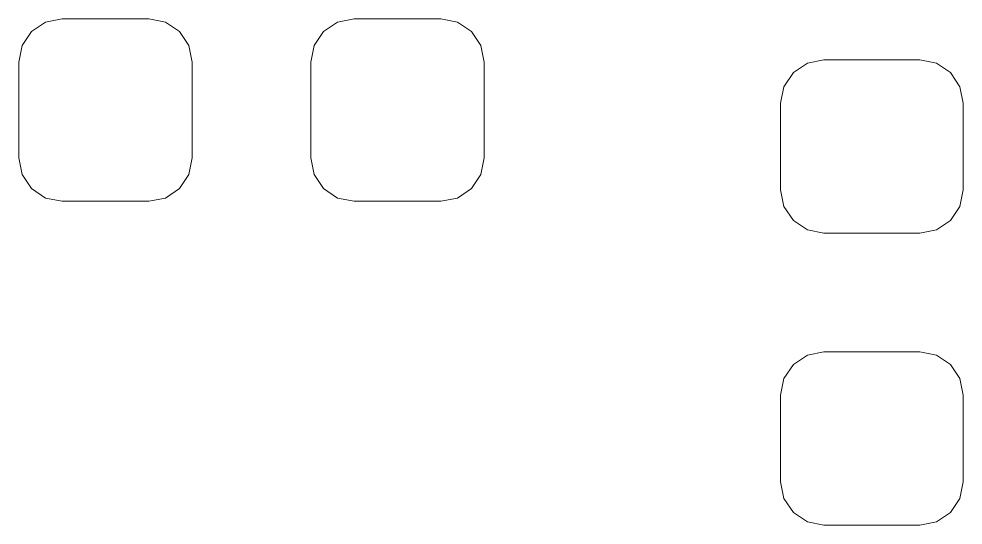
# Model space of a CAD drawing. Header units: millimetres. Extents: x -50 to 46, y -112 to 132.
# Drawn here: x -27.15 to -21.98, y -23.86 to -21.09 of the extents above; entities that cross this region are included whole.
import ezdxf

# ---------------------------------------------------------------- set-up
doc = ezdxf.new("R2010")
doc.units = ezdxf.units.MM
doc.header["$MEASUREMENT"] = 0
doc.layers.add('Layer 1', color=7, linetype='Continuous')

msp = doc.modelspace()

# ---------------------------------------------------------------- linework, layer by layer
at = {"layer": 'Layer 1', "lineweight": 9}
for points in [[(-26.2024, -21.8488), (-26.2024, -21.8488), (-26.2205, -21.9397), (-26.2205, -21.9397), (-26.2205, -21.9397), (-26.2205, -21.9397), (-26.272, -22.0167), (-26.272, -22.0167), (-26.272, -22.0167), (-26.272, -22.0167), (-26.349, -22.0682), (-26.349, -22.0682), (-26.349, -22.0682), (-26.349, -22.0682), (-26.4399, -22.0863), (-26.4399, -22.0863), (-26.4399, -22.0863), (-26.4399, -22.0863), (-26.9149, -22.0863), (-26.9149, -22.0863), (-26.9149, -22.0863), (-26.9149, -22.0863), (-27.0058, -22.0682), (-27.0058, -22.0682), (-27.0058, -22.0682), (-27.0058, -22.0682), (-27.0828, -22.0167), (-27.0828, -22.0167), (-27.0828, -22.0167), (-27.0828, -22.0167), (-27.1343, -21.9397), (-27.1343, -21.9397), (-27.1343, -21.9397), (-27.1343, -21.9397), (-27.1524, -21.8488), (-27.1524, -21.8488), (-27.1524, -21.8488), (-27.1524, -21.8488), (-27.1524, -21.3238), (-27.1524, -21.3238), (-27.1524, -21.3238), (-27.1524, -21.3238), (-27.1343, -21.2329), (-27.1343, -21.2329), (-27.1343, -21.2329), (-27.1343, -21.2329), (-27.0828, -21.1559), (-27.0828, -21.1559), (-27.0828, -21.1559), (-27.0828, -21.1559), (-27.0058, -21.1044), (-27.0058, -21.1044), (-27.0058, -21.1044), (-27.0058, -21.1044), (-26.9149, -21.0863), (-26.9149, -21.0863), (-26.9149, -21.0863), (-26.9149, -21.0863), (-26.4399, -21.0863), (-26.4399, -21.0863), (-26.4399, -21.0863), (-26.4399, -21.0863), (-26.349, -21.1044), (-26.349, -21.1044), (-26.349, -21.1044), (-26.349, -21.1044), (-26.272, -21.1559), (-26.272, -21.1559), (-26.272, -21.1559), (-26.272, -21.1559), (-26.2205, -21.2329), (-26.2205, -21.2329), (-26.2205, -21.2329), (-26.2205, -21.2329), (-26.2024, -21.3238), (-26.2024, -21.3238), (-26.2024, -21.3238), (-26.2024, -21.3238), (-26.2024, -21.8488), (-26.2024, -21.8488)], [(-24.6024, -21.8488), (-24.6024, -21.8488), (-24.6205, -21.9397), (-24.6205, -21.9397), (-24.6205, -21.9397), (-24.6205, -21.9397), (-24.672, -22.0167), (-24.672, -22.0167), (-24.672, -22.0167), (-24.672, -22.0167), (-24.749, -22.0682), (-24.749, -22.0682), (-24.749, -22.0682), (-24.749, -22.0682), (-24.8399, -22.0863), (-24.8399, -22.0863), (-24.8399, -22.0863), (-24.8399, -22.0863), (-25.3149, -22.0863), (-25.3149, -22.0863), (-25.3149, -22.0863), (-25.3149, -22.0863), (-25.4058, -22.0682), (-25.4058, -22.0682), (-25.4058, -22.0682), (-25.4058, -22.0682), (-25.4828, -22.0167), (-25.4828, -22.0167), (-25.4828, -22.0167), (-25.4828, -22.0167), (-25.5343, -21.9397), (-25.5343, -21.9397), (-25.5343, -21.9397), (-25.5343, -21.9397), (-25.5524, -21.8488), (-25.5524, -21.8488), (-25.5524, -21.8488), (-25.5524, -21.8488), (-25.5524, -21.3238), (-25.5524, -21.3238), (-25.5524, -21.3238), (-25.5524, -21.3238), (-25.5343, -21.2329), (-25.5343, -21.2329), (-25.5343, -21.2329), (-25.5343, -21.2329), (-25.4828, -21.1559), (-25.4828, -21.1559), (-25.4828, -21.1559), (-25.4828, -21.1559), (-25.4058, -21.1044), (-25.4058, -21.1044), (-25.4058, -21.1044), (-25.4058, -21.1044), (-25.3149, -21.0863), (-25.3149, -21.0863), (-25.3149, -21.0863), (-25.3149, -21.0863), (-24.8399, -21.0863), (-24.8399, -21.0863), (-24.8399, -21.0863), (-24.8399, -21.0863), (-24.749, -21.1044), (-24.749, -21.1044), (-24.749, -21.1044), (-24.749, -21.1044), (-24.672, -21.1559), (-24.672, -21.1559), (-24.672, -21.1559), (-24.672, -21.1559), (-24.6205, -21.2329), (-24.6205, -21.2329), (-24.6205, -21.2329), (-24.6205, -21.2329), (-24.6024, -21.3238), (-24.6024, -21.3238), (-24.6024, -21.3238), (-24.6024, -21.3238), (-24.6024, -21.8488), (-24.6024, -21.8488)], [(-22.7399, -22.2613), (-22.7399, -22.2613), (-22.8308, -22.2432), (-22.8308, -22.2432), (-22.8308, -22.2432), (-22.8308, -22.2432), (-22.9078, -22.1917), (-22.9078, -22.1917), (-22.9078, -22.1917), (-22.9078, -22.1917), (-22.9593, -22.1147), (-22.9593, -22.1147), (-22.9593, -22.1147), (-22.9593, -22.1147), (-22.9774, -22.0238), (-22.9774, -22.0238), (-22.9774, -22.0238), (-22.9774, -22.0238), (-22.9774, -21.5488), (-22.9774, -21.5488), (-22.9774, -21.5488), (-22.9774, -21.5488), (-22.9593, -21.4579), (-22.9593, -21.4579), (-22.9593, -21.4579), (-22.9593, -21.4579), (-22.9078, -21.3809), (-22.9078, -21.3809), (-22.9078, -21.3809), (-22.9078, -21.3809), (-22.8308, -21.3294), (-22.8308, -21.3294), (-22.8308, -21.3294), (-22.8308, -21.3294), (-22.7399, -21.3113), (-22.7399, -21.3113), (-22.7399, -21.3113), (-22.7399, -21.3113), (-22.2149, -21.3113), (-22.2149, -21.3113), (-22.2149, -21.3113), (-22.2149, -21.3113), (-22.124, -21.3294), (-22.124, -21.3294), (-22.124, -21.3294), (-22.124, -21.3294), (-22.047, -21.3809), (-22.047, -21.3809), (-22.047, -21.3809), (-22.047, -21.3809), (-21.9955, -21.4579), (-21.9955, -21.4579), (-21.9955, -21.4579), (-21.9955, -21.4579), (-21.9774, -21.5488), (-21.9774, -21.5488), (-21.9774, -21.5488), (-21.9774, -21.5488), (-21.9774, -22.0238), (-21.9774, -22.0238), (-21.9774, -22.0238), (-21.9774, -22.0238), (-21.9955, -22.1147), (-21.9955, -22.1147), (-21.9955, -22.1147), (-21.9955, -22.1147), (-22.047, -22.1917), (-22.047, -22.1917), (-22.047, -22.1917), (-22.047, -22.1917), (-22.124, -22.2432), (-22.124, -22.2432), (-22.124, -22.2432), (-22.124, -22.2432), (-22.2149, -22.2613), (-22.2149, -22.2613), (-22.2149, -22.2613), (-22.2149, -22.2613), (-22.7399, -22.2613), (-22.7399, -22.2613)], [(-22.7399, -23.8613), (-22.7399, -23.8613), (-22.8308, -23.8432), (-22.8308, -23.8432), (-22.8308, -23.8432), (-22.8308, -23.8432), (-22.9078, -23.7917), (-22.9078, -23.7917), (-22.9078, -23.7917), (-22.9078, -23.7917), (-22.9593, -23.7147), (-22.9593, -23.7147), (-22.9593, -23.7147), (-22.9593, -23.7147), (-22.9774, -23.6238), (-22.9774, -23.6238), (-22.9774, -23.6238), (-22.9774, -23.6238), (-22.9774, -23.1488), (-22.9774, -23.1488), (-22.9774, -23.1488), (-22.9774, -23.1488), (-22.9593, -23.0579), (-22.9593, -23.0579), (-22.9593, -23.0579), (-22.9593, -23.0579), (-22.9078, -22.9809), (-22.9078, -22.9809), (-22.9078, -22.9809), (-22.9078, -22.9809), (-22.8308, -22.9294), (-22.8308, -22.9294), (-22.8308, -22.9294), (-22.8308, -22.9294), (-22.7399, -22.9113), (-22.7399, -22.9113), (-22.7399, -22.9113), (-22.7399, -22.9113), (-22.2149, -22.9113), (-22.2149, -22.9113), (-22.2149, -22.9113), (-22.2149, -22.9113), (-22.124, -22.9294), (-22.124, -22.9294), (-22.124, -22.9294), (-22.124, -22.9294), (-22.047, -22.9809), (-22.047, -22.9809), (-22.047, -22.9809), (-22.047, -22.9809), (-21.9955, -23.0579), (-21.9955, -23.0579), (-21.9955, -23.0579), (-21.9955, -23.0579), (-21.9774, -23.1488), (-21.9774, -23.1488), (-21.9774, -23.1488), (-21.9774, -23.1488), (-21.9774, -23.6238), (-21.9774, -23.6238), (-21.9774, -23.6238), (-21.9774, -23.6238), (-21.9955, -23.7147), (-21.9955, -23.7147), (-21.9955, -23.7147), (-21.9955, -23.7147), (-22.047, -23.7917), (-22.047, -23.7917), (-22.047, -23.7917), (-22.047, -23.7917), (-22.124, -23.8432), (-22.124, -23.8432), (-22.124, -23.8432), (-22.124, -23.8432), (-22.2149, -23.8613), (-22.2149, -23.8613), (-22.2149, -23.8613), (-22.2149, -23.8613), (-22.7399, -23.8613), (-22.7399, -23.8613)]]:
    msp.add_open_spline(points, degree=3, knots=[0, 0, 0, 0, 0.047619, 0.047619, 0.047619, 0.047619, 0.095238, 0.095238, 0.095238, 0.095238, 0.142857, 0.142857, 0.142857, 0.142857, 0.190476, 0.190476, 0.190476, 0.190476, 0.238095, 0.238095, 0.238095, 0.238095, 0.285714, 0.285714, 0.285714, 0.285714, 0.333333, 0.333333, 0.333333, 0.333333, 0.380952, 0.380952, 0.380952, 0.380952, 0.428571, 0.428571, 0.428571, 0.428571, 0.47619, 0.47619, 0.47619, 0.47619, 0.52381, 0.52381, 0.52381, 0.52381, 0.571429, 0.571429, 0.571429, 0.571429, 0.619048, 0.619048, 0.619048, 0.619048, 0.666667, 0.666667, 0.666667, 0.666667, 0.714286, 0.714286, 0.714286, 0.714286, 0.761905, 0.761905, 0.761905, 0.761905, 0.809524, 0.809524, 0.809524, 0.809524, 0.857143, 0.857143, 0.857143, 0.857143, 0.904762, 0.904762, 0.904762, 0.904762, 1, 1, 1, 1], dxfattribs=at)

doc.saveas('drawing.dxf')
